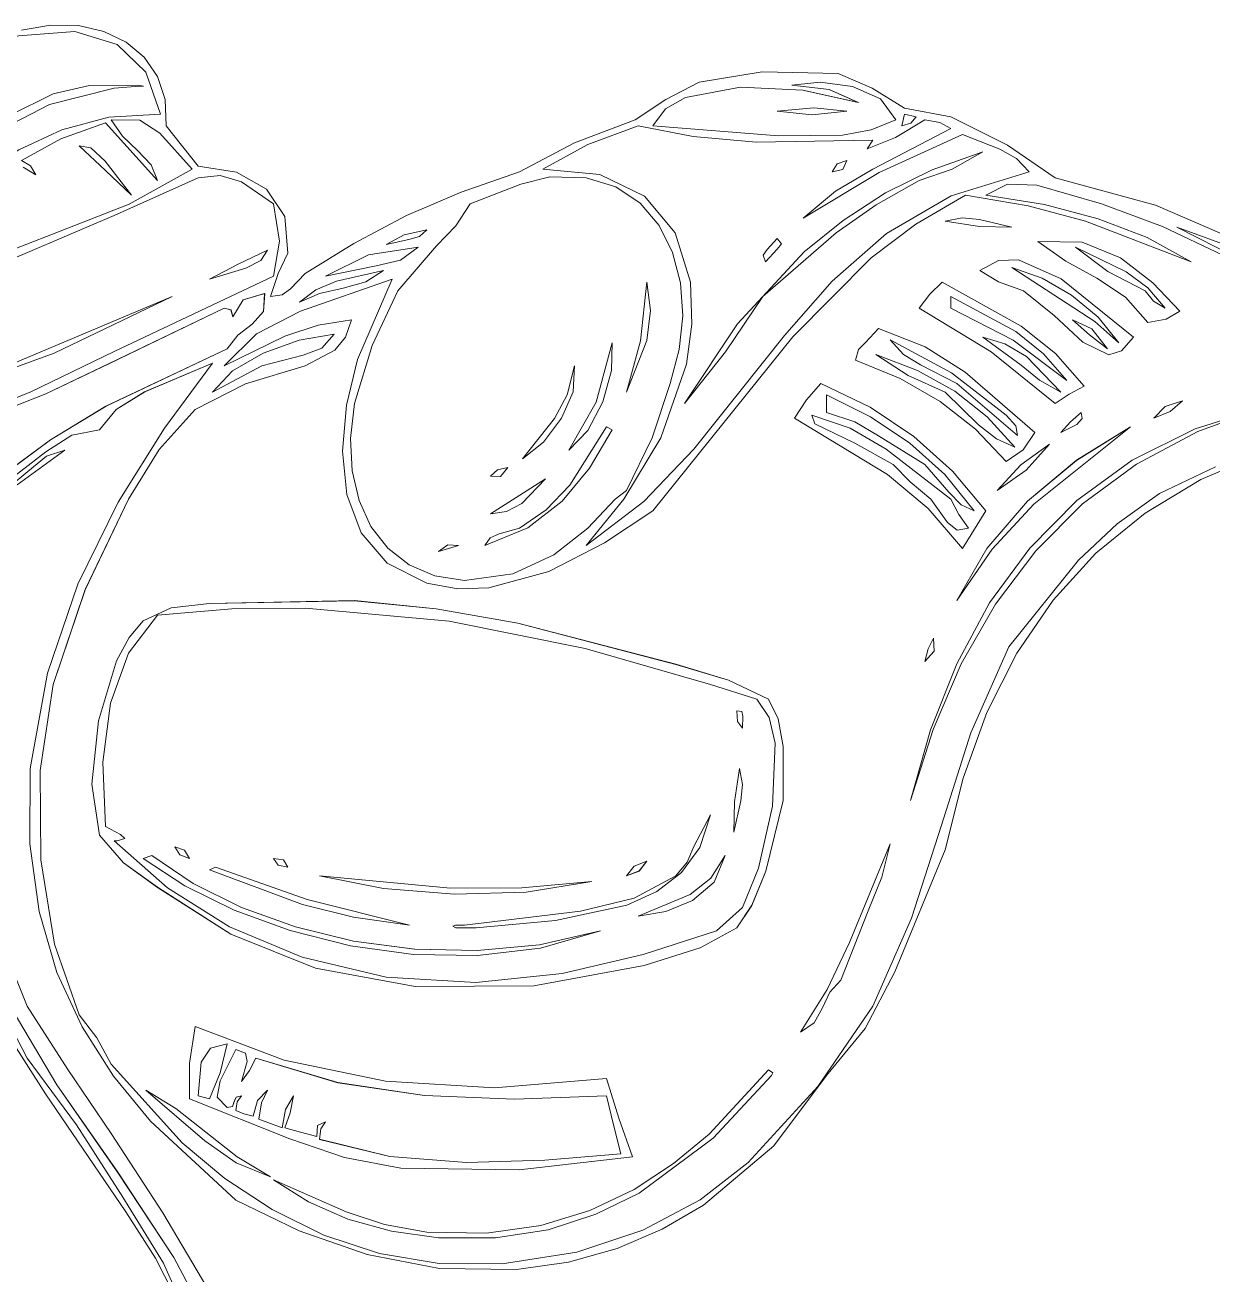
# Model space of a CAD drawing. Header units: inches. Extents: x -1726 to 2926, y -3254 to 1573.
# Drawn here: x -317 to 1218, y -169 to 1446 of the extents above; entities that cross this region are included whole.
import ezdxf

# ---------------------------------------------------------------- set-up
doc = ezdxf.new("R2010")
doc.units = ezdxf.units.IN
doc.header["$MEASUREMENT"] = 0
doc.layers.add('Layer 1', color=7, linetype='Continuous')

msp = doc.modelspace()

# ---------------------------------------------------------------- linework, layer by layer
at = {"layer": 'Layer 1', "color": 7, "lineweight": 9}
for points in [[(-321.6, 1439.4), (-283.8, 1445.9), (-247.9, 1445.2), (-215, 1437.6), (-186.2, 1423.7), (-162.6, 1404.1), (-145.4, 1379.2), (-135.6, 1349.6), (-134.3, 1315.7), (-93.1, 1263.3), (-93.1, 1263.3)], [(-141.8, 1330.7), (-208.7, 1326.8), (-269.3, 1310.4), (-324.8, 1284.3), (-376.5, 1251.1), (-473, 1174.4), (-568.8, 1102.3), (-602.4, 1096.6), (-635.1, 1098.9), (-660.8, 1112.2), (-673.7, 1139.7), (-667.3, 1173.4), (-651.2, 1210.9), (-587.5, 1270.8), (-465.8, 1365.5), (-394.9, 1406.7), (-325.3, 1431.9), (-252.7, 1437.4), (-197.6, 1420.9), (-160.6, 1384.7), (-141.8, 1330.7), (-141.8, 1330.7)], [(-325.3, 1431.9), (-394.9, 1406.7), (-465.8, 1365.5), (-587.5, 1270.8), (-651.2, 1210.9), (-667.3, 1173.4), (-673.7, 1139.7), (-660.8, 1112.1), (-635.1, 1098.8), (-602.4, 1096.6), (-568.8, 1102.2), (-473, 1174.4), (-376.5, 1251.1), (-324.8, 1284.3), (-269.3, 1310.4), (-208.7, 1326.8), (-141.8, 1330.7), (-160.6, 1384.7), (-197.6, 1420.9), (-252.7, 1437.4), (-325.3, 1431.9), (-325.3, 1431.9)], [(-93.1, 1263.3), (-43.4, 1255.6), (-4.4, 1233.4), (19.3, 1198.1), (23, 1150.9), (10.7, 1124.6), (0.6, 1094.8), (15.7, 1096.9), (26.4, 1104.6), (45.5, 1124.7), (108.2, 1163.5), (176.6, 1199.6), (247.2, 1229.8), (322.7, 1255.8), (393.9, 1293.3), (472.5, 1323.2), (511.9, 1349.5), (554.9, 1371.9), (636.5, 1385.2), (734.7, 1383.2), (779, 1364), (820.9, 1338.2), (880.8, 1327), (953.9, 1290.5), (1015.6, 1248.3), (1145.2, 1213.1), (1260.2, 1163.3)], [(-501.4, 1210.9), (-396.6, 1290.3), (-336.3, 1329.5), (-280.4, 1356.9), (-233.4, 1367.8), (-171.7, 1368.2), (-163.7, 1366.9), (-168.4, 1366.6), (-201.7, 1364.4), (-285.2, 1342.9), (-357.3, 1305.9), (-501.4, 1210.9), (-501.4, 1210.9)], [(-201.7, 1364.4), (-168.4, 1366.6), (-163.7, 1366.9), (-171.7, 1368.2), (-233.4, 1367.8), (-280.4, 1356.9), (-336.3, 1329.5), (-396.6, 1290.3), (-501.3, 1210.9), (-357.3, 1305.9), (-285.2, 1342.9), (-201.7, 1364.4), (-201.7, 1364.4)], [(809.6, 1323.2), (777.4, 1310.4), (740.4, 1303.6), (657.5, 1302.6), (495, 1315.7), (511.6, 1337.3), (537.6, 1352.3), (608.6, 1365.7), (689.3, 1361.6), (761, 1345.7), (723.3, 1362.4), (674.8, 1368.2), (711.6, 1371.9), (753.4, 1366.3), (789.7, 1350.4), (809.6, 1323.2), (809.6, 1323.2)], [(674.8, 1368.2), (723.3, 1362.4), (760.9, 1345.7), (689.3, 1361.6), (608.5, 1365.7), (537.5, 1352.3), (511.5, 1337.3), (495, 1315.7), (657.5, 1302.6), (740.4, 1303.6), (777.4, 1310.4), (809.6, 1323.2), (789.7, 1350.4), (753.4, 1366.3), (711.6, 1371.9), (674.8, 1368.2), (674.8, 1368.2)], [(746, 1334.5), (703.6, 1338.7), (656.1, 1334.5), (701.1, 1329.8), (746, 1334.5), (746, 1334.5)], [(656.1, 1334.5), (703.6, 1338.7), (746, 1334.5), (701.1, 1329.8), (656.1, 1334.5), (656.1, 1334.5)], [(820.9, 1330.7), (835.8, 1327), (828.8, 1319.1), (817.1, 1315.7), (820.9, 1330.7), (820.9, 1330.7)], [(817.1, 1315.7), (828.8, 1319.1), (835.9, 1327), (820.9, 1330.7), (817.1, 1315.7), (817.1, 1315.7)], [(-319.2, 1262.1), (-302.9, 1252.1), (-309.9, 1263.7), (-321.6, 1270.8), (-270.6, 1298.5), (-212.9, 1319.5), (-145.5, 1244.6), (-153.8, 1264.9), (-171.3, 1283.4), (-190.9, 1302.1), (-205.5, 1323.2), (-168.5, 1322.9), (-142.7, 1306), (-100.6, 1259.6), (-182.3, 1214.2), (-281.2, 1175.4), (-381.6, 1136.5)], [(-381.5, 1136.5), (-281.2, 1175.4), (-182.3, 1214.2), (-100.6, 1259.6), (-142.7, 1306), (-168.5, 1322.9), (-205.4, 1323.2), (-190.9, 1302.1), (-171.3, 1283.4), (-153.8, 1265), (-145.5, 1244.6), (-212.9, 1319.5), (-270.6, 1298.5), (-321.5, 1270.8), (-309.9, 1263.7), (-302.8, 1252.1), (-319.2, 1262.1)], [(543.7, 1113.5), (545.7, 1059.2), (538.9, 1007.2), (505.7, 912.2), (457.8, 832.6), (408.8, 772.6), (483.7, 829.8), (548.3, 897.3), (665.4, 1044.2), (727.3, 1114.4), (797.5, 1176.1), (880.9, 1224.8), (981.9, 1255.8), (965.7, 1273.3), (943.9, 1285.2), (895.8, 1304.5), (787.8, 1255.2), (689.8, 1195.9), (731.5, 1230.9), (779.9, 1259.3), (880.8, 1312), (866.3, 1319.9), (847.1, 1323.2), (809.2, 1300.3), (772.2, 1285.8), (779.7, 1297), (628.9, 1294.4), (547.4, 1301.7), (476.3, 1315.7), (410.9, 1291.2), (352.7, 1259.6), (426.4, 1252.6), (484.2, 1224.4), (523.9, 1177.2), (543.7, 1113.5), (543.7, 1113.5)], [(352.7, 1259.6), (410.9, 1291.2), (476.3, 1315.7), (547.4, 1301.7), (628.9, 1294.4), (779.7, 1297), (772.2, 1285.8), (809.2, 1300.3), (847.1, 1323.2), (866.3, 1319.9), (880.8, 1312), (779.9, 1259.3), (731.5, 1230.9), (689.8, 1195.9), (787.8, 1255.2), (895.8, 1304.5), (943.9, 1285.2), (965.7, 1273.3), (981.9, 1255.8), (880.9, 1224.8), (797.5, 1176.1), (727.3, 1114.4), (665.4, 1044.2), (548.3, 897.2), (483.7, 829.8), (408.8, 772.6), (457.8, 832.5), (505.7, 912.2), (538.9, 1007.2), (545.7, 1059.2), (543.7, 1113.5), (523.9, 1177.2), (484.2, 1224.4), (426.4, 1252.6), (352.7, 1259.6), (352.7, 1259.6)], [(-179.2, 1225.9), (-213.2, 1269.6), (-232, 1287), (-246.7, 1289.5), (-212.7, 1257.9), (-179.2, 1225.9), (-179.2, 1225.9)], [(-246.7, 1289.5), (-232, 1287), (-213.2, 1269.6), (-179.2, 1225.8), (-212.7, 1257.9), (-246.7, 1289.5), (-246.7, 1289.5)], [(536.2, 956.2), (589, 1023.2), (637.3, 1094.7), (732.3, 1177.1), (783.9, 1213.4), (839.6, 1244.6), (882.2, 1259.5), (922, 1282), (856.5, 1258.7), (796.3, 1228.8), (741.2, 1193.1), (691, 1152.5), (604.8, 1059.5), (536.2, 956.2), (536.2, 956.2)], [(922, 1282), (882.2, 1259.5), (839.6, 1244.6), (783.9, 1213.4), (732.3, 1177.1), (637.3, 1094.8), (589, 1023.2), (536.2, 956.2), (604.8, 1059.5), (691, 1152.5), (741.2, 1193.1), (796.3, 1228.8), (856.5, 1258.7), (922, 1282), (922, 1282)], [(746, 1270.8), (740.9, 1259), (727.2, 1255.8), (733.8, 1266.2), (746, 1270.8), (746, 1270.8)], [(727.2, 1255.8), (740.9, 1259), (746, 1270.8), (733.8, 1266.2), (727.2, 1255.8), (727.2, 1255.8)], [(4.3, 1121), (-201.7, 1023.6), (-309.5, 971.4), (-363, 950.1), (-415.2, 937.4), (-468.7, 940.1), (-509.9, 960.4), (-522.6, 975.9), (-528.1, 994.5), (-525.3, 1015.5), (-512.6, 1038.6), (-457.8, 1083.7), (-375.8, 1125.6), (-201.7, 1199.6), (-93.1, 1248.3), (-64.3, 1251.1), (-37.1, 1243.1), (4.3, 1214.6), (12.1, 1166.4), (4.3, 1121), (4.3, 1121)], [(4.3, 1214.6), (-37.1, 1243.1), (-64.3, 1251.1), (-93.1, 1248.3), (-201.7, 1199.6), (-375.8, 1125.6), (-457.8, 1083.7), (-512.6, 1038.6), (-525.3, 1015.5), (-528.1, 994.5), (-522.6, 975.9), (-509.9, 960.4), (-468.7, 940.1), (-415.2, 937.4), (-363, 950), (-309.5, 971.4), (-201.7, 1023.6), (4.3, 1121), (12.1, 1166.4), (4.3, 1214.6), (4.3, 1214.6)], [(165.4, 1102.2), (132.2, 1031.3), (109.2, 956.2), (104.2, 911.3), (106.3, 869.3), (115.2, 830.9), (130.6, 797.3), (152.3, 769.2), (179.8, 747.6), (213, 733.5), (251.5, 727.7), (314.2, 736), (367.3, 760.7), (411.1, 795.1), (446.3, 832.5), (461.3, 843.8), (494.1, 912.1), (517.5, 982.4), (529.4, 1026.1), (533.9, 1069.9), (531, 1112.4), (520.8, 1151.8), (503.4, 1186.7), (478.8, 1215.4), (447.3, 1236.5), (408.9, 1248.3), (362, 1249.4), (324.4, 1239.9), (259, 1214.6), (240.2, 1186.1), (215.4, 1160.2), (165.4, 1102.2), (165.4, 1102.2)], [(259, 1214.6), (324.4, 1239.9), (362, 1249.4), (408.8, 1248.3), (447.3, 1236.5), (478.8, 1215.4), (503.4, 1186.7), (520.8, 1151.8), (531, 1112.4), (533.9, 1069.9), (529.4, 1026.1), (517.5, 982.4), (494.1, 912.1), (461.3, 843.8), (446.3, 832.5), (411.1, 795.1), (367.3, 760.7), (314.2, 736), (251.5, 727.7), (213, 733.5), (179.8, 747.6), (152.3, 769.2), (130.6, 797.3), (115.2, 830.9), (106.3, 869.3), (104.2, 911.3), (109.2, 956.2), (132.1, 1031.3), (165.4, 1102.2), (215.4, 1160.2), (240.2, 1186.1), (259, 1214.6), (259, 1214.6)], [(1075.6, 1214.6), (991.9, 1238.6), (954.1, 1239.9), (925.8, 1225.9), (1001.6, 1213.7), (1071.4, 1195.4), (1134.8, 1170.9), (1191.7, 1139.7), (1054.9, 1192.1), (980.5, 1212.2), (899.5, 1225.9), (835.3, 1188.5), (777.5, 1144.7), (676.2, 1042.8), (495, 817.6), (432.7, 776.1), (360.7, 739.1), (282.9, 717.9), (242.9, 716.8), (202.8, 723.9), (151.5, 749.7), (117.7, 789), (99.2, 838.6), (93.7, 894.8), (99.1, 954.2), (113, 1013.4), (157.9, 1117.2), (39.4, 1075.6), (-17.6, 1046.6), (-59.4, 1004.9), (19.3, 1043.3), (62.2, 1057.8), (105.4, 1064.8), (97.5, 1042.4), (84, 1025.3), (45.5, 1004.9), (-31.8, 981.7), (-96.8, 948.7), (-143.3, 897), (-183, 832.5), (-239.1, 715.7), (-280.4, 592.8), (-297.4, 481.9), (-296.4, 366.2), (-279, 257), (-246.7, 165.8), (-224, 136.1), (-205.5, 102.1), (-113.7, 0.2), (-58.4, -45.8), (2.8, -86.1), (69.6, -119), (141.6, -142.8), (218.6, -155.9), (300.2, -156.3), (396.8, -141.2), (482.3, -112.8), (556.4, -73.4), (618.6, -25.2), (708.6, 73), (779.6, 177), (829.9, 290.7), (868.4, 411), (906.5, 530.5), (955.7, 641.5), (1045.6, 753.9), (1095.9, 800.9), (1150.5, 840), (1223.1, 874.3)], [(1223.1, 874.3), (1150.5, 840), (1095.9, 800.9), (1045.6, 753.9), (955.7, 641.5), (906.5, 530.5), (868.4, 411), (829.9, 290.7), (779.7, 177), (708.6, 73), (618.6, -25.2), (556.4, -73.4), (482.4, -112.8), (396.8, -141.2), (300.2, -156.3), (218.6, -155.9), (141.6, -142.8), (69.6, -119), (2.8, -86.1), (-58.4, -45.8), (-113.7, 0.2), (-205.4, 102.1), (-224, 136.1), (-246.7, 165.8), (-278.9, 257), (-296.4, 366.2), (-297.4, 481.9), (-280.4, 592.8), (-239.1, 715.6), (-183, 832.5), (-143.3, 897), (-96.8, 948.7), (-31.7, 981.7), (45.5, 1004.9), (84, 1025.3), (97.5, 1042.4), (105.4, 1064.8), (62.2, 1057.8), (19.3, 1043.3), (-59.4, 1004.9), (-17.6, 1046.6), (39.4, 1075.6), (157.9, 1117.2), (113, 1013.4), (99.1, 954.2), (93.7, 894.8), (99.2, 838.6), (117.7, 789), (151.5, 749.7), (202.8, 723.9), (242.9, 716.8), (282.9, 717.9), (360.8, 739.1), (432.7, 776.1), (495, 817.6), (676.2, 1042.8), (777.5, 1144.7), (835.3, 1188.5), (899.5, 1225.9), (980.5, 1212.2), (1054.9, 1192.1), (1191.7, 1139.7), (1134.8, 1170.9), (1071.4, 1195.4), (1001.6, 1213.7), (925.8, 1225.9), (954.1, 1239.9), (991.9, 1238.6), (1075.6, 1214.6), (1154.5, 1185.1), (1232.4, 1148.1)], [(1232.4, 1148.1), (1154.5, 1185.1), (1075.6, 1214.6), (1075.6, 1214.6)], [(873.3, 1192.1), (895.2, 1196.5), (917.6, 1194.3), (959.5, 1184.6), (917.9, 1185.3), (873.3, 1192.1), (873.3, 1192.1)], [(959.5, 1184.6), (917.6, 1194.3), (895.2, 1196.5), (873.3, 1192.1), (917.9, 1185.3), (959.5, 1184.6), (959.5, 1184.6)], [(202.8, 1180.9), (193.5, 1172.5), (179.6, 1168.5), (150.4, 1162.2), (173.7, 1174.5), (202.8, 1180.9), (202.8, 1180.9)], [(150.4, 1162.2), (179.6, 1168.5), (193.5, 1172.5), (202.8, 1180.9), (173.7, 1174.5), (150.4, 1162.2), (150.4, 1162.2)], [(1250.8, 1156.1), (1173, 1184.6), (1279.2, 1130.7)], [(1279.2, 1130.7), (1173, 1184.6), (1250.8, 1156.1)], [(656.1, 1169.7), (661.6, 1163.1), (656.1, 1155.9), (641.1, 1139.7), (637.9, 1148.2), (643.2, 1155.4), (656.1, 1169.7), (656.1, 1169.7)], [(641.1, 1139.7), (656.1, 1155.9), (661.6, 1163.1), (656.1, 1169.7), (643.2, 1155.4), (637.9, 1148.2), (641.1, 1139.7), (641.1, 1139.7)], [(1176.7, 1076), (1159.3, 1065.3), (1135.5, 1061), (1106.5, 1093.9), (1069.3, 1118.4), (1029.5, 1140.5), (993.2, 1165.9), (1050.5, 1165), (1099.9, 1144.6), (1141.8, 1112.4), (1176.7, 1076), (1176.7, 1076)], [(993.2, 1165.9), (1029.5, 1140.5), (1069.3, 1118.4), (1106.5, 1093.9), (1135.5, 1061), (1159.3, 1065.3), (1176.7, 1076), (1141.8, 1112.4), (1099.9, 1144.6), (1050.5, 1165), (993.2, 1165.9), (993.2, 1165.9)], [(-78.1, 1117.2), (-31.3, 1131.3), (-12, 1141.4), (-3.2, 1154.7), (-41.2, 1136.5), (-78.1, 1117.2), (-78.1, 1117.2)], [(-3.2, 1154.7), (-12, 1141.4), (-31.3, 1131.3), (-78.1, 1117.2), (-41.2, 1136.5), (-3.2, 1154.7), (-3.2, 1154.7)], [(191.6, 1158.4), (168.9, 1141.8), (137.1, 1134.3), (71.7, 1121), (127.5, 1148.5), (191.6, 1158.4), (191.6, 1158.4)], [(71.7, 1121), (137.1, 1134.3), (168.9, 1141.8), (191.6, 1158.4), (127.5, 1148.5), (71.7, 1121), (71.7, 1121)], [(1131.8, 1102.2), (1142.7, 1088.8), (1158, 1079.8), (1135.4, 1105.9), (1107.5, 1126.7), (1041.9, 1158.4), (1083.5, 1127), (1131.8, 1102.2), (1131.8, 1102.2)], [(1041.9, 1158.4), (1107.5, 1126.7), (1135.5, 1105.9), (1158, 1079.8), (1142.7, 1088.8), (1131.8, 1102.2), (1083.5, 1127), (1041.9, 1158.4), (1041.9, 1158.4)], [(1116.8, 1042.3), (1101.2, 1024.7), (1085.1, 1019.5), (1051.2, 1035.7), (1014.5, 1070.3), (974.5, 1102.2), (942.3, 1113.6), (918.3, 1128.5), (942.2, 1141.4), (968.3, 1142.1), (1023.4, 1117.7), (1116.8, 1042.3), (1116.8, 1042.3)], [(918.3, 1128.5), (942.3, 1113.6), (974.5, 1102.2), (1014.5, 1070.3), (1051.2, 1035.7), (1085.1, 1019.5), (1101.2, 1024.7), (1116.8, 1042.3), (1023.4, 1117.7), (968.3, 1142.1), (942.2, 1141.4), (918.3, 1128.5), (918.3, 1128.5)], [(959.5, 1132.2), (998.6, 1118.3), (1036.9, 1096.3), (1071, 1067.9), (1098.1, 1034.8), (1066.9, 1062.6), (1031.1, 1085.9), (959.5, 1132.2), (959.5, 1132.2)], [(1098.1, 1034.8), (1071, 1067.9), (1036.9, 1096.3), (998.6, 1118.3), (959.5, 1132.2), (1031.1, 1085.9), (1066.9, 1062.6), (1098.1, 1034.8), (1098.1, 1034.8)], [(146.7, 1128.5), (124, 1113.7), (94.6, 1105.6), (64.1, 1098.6), (38, 1087.3), (59.1, 1103.6), (85.8, 1114.4), (146.7, 1128.5), (146.7, 1128.5)], [(38, 1087.3), (64.1, 1098.6), (94.6, 1105.6), (124, 1113.7), (146.6, 1128.5), (85.8, 1114.4), (59.1, 1103.6), (38, 1087.3), (38, 1087.3)], [(-370.3, 937.4), (-290.2, 969.1), (-207.9, 1008.3), (-59.4, 1079.8), (-50.5, 1077.5), (-48.2, 1068.5), (-34.6, 1090.6), (-7, 1098.5), (-8.3, 1075.4), (-22.9, 1059.1), (-41.7, 1044.6), (-55.6, 1027.3), (-212.2, 953), (-283.9, 909.5), (-350.2, 860.8)], [(-350.1, 860.8), (-283.8, 909.5), (-212.1, 953), (-55.6, 1027.3), (-41.7, 1044.6), (-22.9, 1059.1), (-8.3, 1075.4), (-6.9, 1098.5), (-34.6, 1090.6), (-48.1, 1068.5), (-50.4, 1077.5), (-59.4, 1079.8), (-207.8, 1008.3), (-290.2, 969.1), (-370.3, 937.4)], [(487.5, 1113.5), (492.2, 1076.6), (487.5, 1037.8), (461.3, 971.1), (479.2, 1037.5), (487.5, 1113.5), (487.5, 1113.5)], [(461.3, 971.1), (487.5, 1037.8), (492.2, 1076.5), (487.5, 1113.5), (479.2, 1037.5), (461.3, 971.1), (461.3, 971.1)], [(1053.1, 978.6), (1033.5, 968.3), (1015.7, 956.2), (932.9, 1023.2), (839.6, 1079.8), (853.3, 1097.9), (869.6, 1113.5), (971.7, 1056.4), (1016, 1021.1), (1053.1, 978.6), (1053.1, 978.6)], [(869.6, 1113.5), (853.3, 1097.9), (839.6, 1079.8), (932.9, 1023.3), (1015.7, 956.2), (1033.5, 968.3), (1053.1, 978.6), (1016, 1021.1), (971.7, 1056.4), (869.6, 1113.5), (869.6, 1113.5)], [(-126.8, 1094.8), (-279.2, 1021.5), (-437.7, 963.7), (-126.8, 1094.8), (-126.8, 1094.8)], [(-437.7, 963.6), (-279.2, 1021.5), (-126.8, 1094.7), (-437.7, 963.6), (-437.7, 963.6)], [(880.8, 1094.8), (964.6, 1049.3), (1000.5, 1020.6), (1030.6, 986.1), (961.3, 1038.5), (880.8, 1079.8), (880.8, 1094.8), (880.8, 1094.8)], [(880.8, 1079.8), (961.3, 1038.5), (1030.6, 986.1), (1000.5, 1020.6), (964.6, 1049.3), (880.8, 1094.7), (880.8, 1079.8), (880.8, 1079.8)], [(989.4, 918.7), (974.2, 896.5), (952, 881.2), (912.5, 923.2), (866.7, 958.9), (814.9, 988.6), (757.2, 1012.3), (761.1, 1026.2), (770.1, 1035.1), (787.2, 1053.5), (847.5, 1029.6), (899, 996.8), (989.4, 918.7), (989.4, 918.7)], [(787.2, 1053.5), (770.1, 1035.1), (761.1, 1026.2), (757.2, 1012.3), (814.9, 988.6), (866.7, 958.9), (912.5, 923.2), (952, 881.2), (974.2, 896.5), (989.4, 918.7), (899, 996.8), (847.5, 1029.6), (787.2, 1053.5), (787.2, 1053.5)], [(1038.1, 1064.8), (1063, 1053.1), (1083.1, 1027.3), (1059.8, 1045.2), (1038.1, 1064.8), (1038.1, 1064.8)], [(1083.1, 1027.3), (1063, 1053.1), (1038.1, 1064.8), (1059.8, 1045.2), (1083.1, 1027.3), (1083.1, 1027.3)], [(83, 1046.1), (67.2, 1028.1), (42.8, 1018.8), (-10.7, 1004.9), (-74.4, 971.1), (-48.6, 998.5), (-8.8, 1021.7), (37.5, 1038.3), (83, 1046.1), (83, 1046.1)], [(-74.3, 971.1), (-10.7, 1004.9), (42.9, 1018.8), (67.2, 1028.1), (83, 1046.1), (37.5, 1038.3), (-8.8, 1021.7), (-48.6, 998.5), (-74.3, 971.1), (-74.3, 971.1)], [(442.6, 1034.8), (441.9, 999.2), (430.4, 958.7), (410.9, 921.5), (386.4, 896.2), (422, 958), (442.6, 1034.8), (442.6, 1034.8)], [(386.4, 896.2), (410.9, 921.5), (430.4, 958.7), (441.9, 999.2), (442.6, 1034.8), (422, 958), (386.4, 896.2), (386.4, 896.2)], [(888.3, 982.4), (967, 915), (964.5, 927.7), (952, 941.2), (881.6, 996.2), (802.2, 1038.6), (819.5, 1019.8), (841.6, 1006.3), (888.3, 982.4), (888.3, 982.4)], [(802.2, 1038.6), (881.6, 996.2), (952, 941.2), (964.5, 927.7), (967, 915), (888.3, 982.4), (841.6, 1006.3), (819.5, 1019.8), (802.2, 1038.6), (802.2, 1038.6)], [(922, 1042.3), (950.4, 1033.5), (978.4, 1017.2), (1023.1, 971.1), (995.4, 986.5), (971.7, 1005.8), (922, 1042.3), (922, 1042.3)], [(1023.1, 971.1), (978.3, 1017.2), (950.4, 1033.5), (922, 1042.3), (971.7, 1005.8), (995.4, 986.5), (1023.1, 971.1), (1023.1, 971.1)], [(873.3, 971.1), (916.4, 929), (939.7, 910.8), (963.2, 900), (927.6, 939.2), (885.7, 972.3), (837.7, 999.2), (783.4, 1019.8), (825.6, 992.7), (873.3, 971.1), (873.3, 971.1)], [(783.4, 1019.8), (837.7, 999.2), (885.7, 972.3), (927.6, 939.2), (963.2, 900), (939.7, 910.8), (916.4, 929), (873.3, 971.1), (825.6, 992.7), (783.4, 1019.8), (783.4, 1019.8)], [(1285.3, 892.5), (1204.2, 858), (1131.8, 814.7), (1068.2, 762.7), (1013, 702.2), (966.1, 633.4), (927.4, 556.6), (896.5, 471.8), (873.3, 379.3), (808.3, 221.5), (770, 148.3), (719.7, 87.2), (651.7, -3.8), (560.7, -80.6), (507.4, -111.6), (449.1, -136.3), (386.2, -154), (318.9, -163.8), (219.4, -162.3), (125.5, -144.2), (37.6, -113.4), (-44.4, -73.9), (-154.7, 28.4), (-202.3, 86.3), (-243.1, 150.1), (-275.7, 220.7), (-298.7, 299.3), (-310.7, 386.8), (-310.3, 484.2), (-287.9, 607.8), (-248.8, 722.6), (-196.5, 828.6), (-136.4, 924.3), (-74.4, 1008.6), (-162.2, 971.3), (-199.2, 948.5), (-220.4, 922.4), (-256.3, 915.3), (-290, 894.1), (-355.3, 843.8)], [(-355.3, 843.8), (-290, 894.1), (-256.2, 915.3), (-220.4, 922.5), (-199.2, 948.5), (-162.1, 971.3), (-74.3, 1008.6), (-136.4, 924.4), (-196.4, 828.6), (-248.8, 722.6), (-287.8, 607.8), (-310.3, 484.2), (-310.7, 386.8), (-298.7, 299.3), (-275.7, 220.7), (-243.1, 150.1), (-202.3, 86.3), (-154.7, 28.4), (-44.4, -73.9), (37.6, -113.4), (125.5, -144.2), (219.4, -162.3), (319, -163.8), (386.2, -154), (449.1, -136.3), (507.4, -111.5), (560.8, -80.6), (651.7, -3.8), (719.7, 87.2), (770, 148.3), (808.3, 221.5), (873.3, 379.3), (896.5, 471.8), (927.4, 556.6), (966.1, 633.5), (1013, 702.2), (1068.2, 762.7), (1131.8, 814.7), (1204.2, 858), (1285.4, 892.5)], [(393.9, 1004.9), (392, 971.7), (377.1, 937.3), (353.8, 906.6), (326.4, 885), (368, 937.1), (384.4, 967.5), (393.9, 1004.9), (393.9, 1004.9)], [(326.4, 885), (353.8, 906.6), (377.2, 937.3), (392, 971.7), (393.9, 1004.9), (384.4, 967.5), (368, 937.1), (326.4, 885), (326.4, 885)], [(925.8, 817.6), (895.8, 768.9), (851.1, 820.7), (798.7, 864.7), (678.5, 937.4), (694, 961.3), (712.3, 982.4), (776.1, 951.6), (832.8, 913.8), (882.6, 869), (925.8, 817.6), (925.8, 817.6)], [(712.3, 982.4), (694, 961.3), (678.5, 937.4), (798.7, 864.7), (851.1, 820.7), (895.8, 768.9), (925.8, 817.6), (882.6, 869), (832.8, 913.8), (776.1, 951.6), (712.3, 982.4), (712.3, 982.4)], [(719.7, 944.9), (756.3, 932.8), (786.9, 914.7), (847.1, 877.5), (877.9, 841.8), (893.8, 825.5), (910.8, 817.6), (872.7, 864.7), (827.8, 905), (776.6, 939), (719.7, 967.4), (719.7, 944.9), (719.7, 944.9)], [(719.7, 967.4), (776.6, 939), (827.8, 905), (872.7, 864.7), (910.8, 817.6), (893.8, 825.5), (877.9, 841.8), (847.1, 877.5), (786.9, 914.7), (756.3, 932.8), (719.7, 944.9), (719.7, 967.4), (719.7, 967.4)], [(1180.5, 959.9), (1164.5, 945.9), (1143, 937.4), (1157.9, 952.5), (1180.5, 959.9), (1180.5, 959.9)], [(1143, 937.4), (1164.5, 945.9), (1180.5, 959.9), (1157.9, 952.5), (1143, 937.4), (1143, 937.4)], [(880.8, 832.5), (796.8, 897.4), (750.6, 924.6), (701, 941.2), (704.8, 929.9), (756.6, 904.9), (805.9, 877.5), (827.9, 855.1), (854.6, 832.5), (876.5, 802.7), (888.8, 792.6), (903.3, 795.1), (891, 812.8), (880.8, 832.5), (880.8, 832.5)], [(903.3, 795.1), (888.8, 792.6), (876.5, 802.7), (854.6, 832.5), (827.9, 855.1), (805.9, 877.5), (756.6, 904.9), (704.8, 929.9), (701, 941.2), (750.6, 924.6), (796.8, 897.4), (880.8, 832.5), (891, 812.8), (903.3, 795.1), (903.3, 795.1)], [(1289.1, 952.4), (1200, 920.2), (1120.9, 878.1), (1051.1, 826.6), (990.4, 766), (938.3, 696.9), (894.1, 619.8), (857.7, 535), (828.3, 443), (854.2, 534.3), (888.2, 619.8), (930.8, 698.4), (982.6, 769.2), (1043.8, 831), (1115, 882.9), (1196.7, 923.7), (1289.1, 952.4), (1289.1, 952.4)], [(828.3, 443), (857.7, 535), (894.1, 619.7), (938.2, 696.9), (990.4, 766), (1051.1, 826.5), (1120.9, 878.1), (1200, 920.2), (1289.1, 952.4), (1196.7, 923.7), (1115, 882.9), (1043.8, 831), (982.6, 769.2), (930.8, 698.4), (888.2, 619.7), (854.2, 534.3), (828.3, 443), (828.3, 443)], [(1049.4, 944.9), (1050.3, 936.8), (1043.6, 929.2), (1023.1, 918.7), (1035.3, 932.8), (1049.4, 944.9), (1049.4, 944.9)], [(1023.1, 918.7), (1043.6, 929.1), (1050.3, 936.8), (1049.4, 944.9), (1035.3, 932.8), (1023.1, 918.7), (1023.1, 918.7)], [(435.1, 926.2), (442.6, 922.4), (413.4, 872.9), (377.8, 829.9), (333.3, 795.7), (277.8, 772.6), (284.8, 782.6), (296.4, 787.7), (322.7, 795.1), (357.2, 818.8), (387.9, 850.6), (435.1, 926.2), (435.1, 926.2)], [(322.7, 795.1), (296.4, 787.7), (284.8, 782.6), (277.8, 772.6), (333.3, 795.7), (377.8, 829.9), (413.4, 872.9), (442.6, 922.4), (435.1, 926.2), (387.9, 850.6), (357.2, 818.8), (322.7, 795.1), (322.7, 795.1)], [(1113, 926.2), (988.2, 826.3), (934, 768.2), (888.3, 701.5), (927.2, 768.9), (979.9, 829.9), (1043, 882.9), (1113, 926.2), (1113, 926.2)], [(888.3, 701.5), (934, 768.2), (988.2, 826.3), (1113, 926.2), (1043, 882.8), (979.9, 829.9), (927.2, 768.9), (888.3, 701.5), (888.3, 701.5)], [(-336.3, 849.6), (-313.5, 868.5), (-289.1, 888.2), (-265.4, 896.2), (-326.9, 851.4)], [(-326.9, 851.4), (-265.4, 896.2), (-289.1, 888.2), (-313.5, 868.6), (-336.3, 849.7)], [(1008.2, 903.7), (978.2, 870), (940.7, 843.8), (971.3, 876.9), (1008.2, 903.7), (1008.2, 903.7)], [(940.7, 843.8), (978.2, 870), (1008.2, 903.7), (971.3, 876.9), (940.7, 843.8), (940.7, 843.8)], [(307.7, 873.7), (298.2, 862.2), (285.2, 862.5), (294.2, 870.4), (307.7, 873.7), (307.7, 873.7)], [(285.2, 862.5), (298.2, 862.2), (307.7, 873.7), (294.2, 870.4), (285.2, 862.5), (285.2, 862.5)], [(356.4, 858.8), (325.5, 827), (305.7, 816.6), (285.2, 813.8), (356.4, 858.8), (356.4, 858.8)], [(285.2, 813.8), (305.7, 816.6), (325.5, 827), (356.4, 858.8), (285.2, 813.8), (285.2, 813.8)], [(244, 772.6), (217.8, 765.1), (230.2, 773.8), (244, 772.6), (244, 772.6)], [(217.8, 765.1), (244, 772.6), (230.2, 773.8), (217.8, 765.1), (217.8, 765.1)], [(-78.1, 697.7), (109.2, 701.5), (215, 691), (320.5, 672.4), (525, 619.1), (593, 598.7), (644.8, 574.1), (657.2, 548.5), (663.6, 513), (663.6, 443), (641.2, 351.5), (623.1, 307.4), (603.6, 278.2), (556.4, 252.5), (483.9, 229.7), (341.4, 203.3), (187.6, 202.6), (58.6, 226.2), (-50.8, 270.2), (-145.5, 330.7), (-189.6, 362.5), (-220.4, 398.1), (-230.4, 464.1), (-221.8, 546.2), (-198.4, 623.5), (-182.4, 653.9), (-164.2, 675.3), (-127.9, 692.3), (-78.1, 697.7), (-78.1, 697.7)], [(-164.2, 675.2), (-182.4, 653.9), (-198.4, 623.5), (-221.8, 546.2), (-230.4, 464.1), (-220.4, 398.1), (-189.6, 362.5), (-145.5, 330.6), (-50.8, 270.2), (58.6, 226.2), (187.6, 202.6), (341.4, 203.3), (483.9, 229.7), (556.4, 252.5), (603.6, 278.2), (623.1, 307.3), (641.2, 351.5), (663.6, 443), (663.6, 513), (657.2, 548.5), (644.8, 574.1), (593, 598.6), (525, 619), (320.5, 672.4), (215, 690.9), (109.2, 701.4), (-78.1, 697.7), (-127.9, 692.3), (-164.2, 675.2), (-164.2, 675.2)], [(150.4, 214.5), (266, 207.4), (377.8, 219.4), (482.6, 243.9), (577.4, 274.4), (611.1, 304.4), (632, 355.6), (650.1, 435.6), (653.4, 517.3), (645.7, 550.5), (629.8, 574.1), (569.9, 592.8), (407.8, 639.6), (231.6, 675.1), (45.8, 691.9), (-49.5, 691), (-145.5, 682.7), (-182.9, 633.5), (-206.3, 568.7), (-216.2, 492.5), (-212.9, 409.3), (-193.5, 398.8), (-187.9, 393.9), (-197.9, 390.6), (-201.7, 390.6), (-132.8, 330.2), (-52.3, 279.6), (41.5, 240.5), (150.4, 214.5), (150.4, 214.5)], [(-201.7, 390.6), (-197.9, 390.6), (-187.9, 393.9), (-193.5, 398.8), (-212.9, 409.3), (-216.2, 492.5), (-206.3, 568.7), (-182.9, 633.5), (-145.5, 682.7), (-49.5, 691), (45.8, 691.9), (231.6, 675.1), (407.8, 639.6), (569.9, 592.8), (629.8, 574.1), (645.7, 550.5), (653.4, 517.3), (650.1, 435.6), (632, 355.6), (611.1, 304.4), (577.4, 274.4), (482.6, 243.9), (377.8, 219.4), (266, 207.4), (150.4, 214.5), (41.5, 240.5), (-52.3, 279.6), (-132.8, 330.2), (-201.7, 390.6), (-201.7, 390.6)], [(858.3, 652.8), (859, 636.1), (847.1, 622.8), (851.2, 639.3), (858.3, 652.8), (858.3, 652.8)], [(847.1, 622.8), (859, 636.1), (858.3, 652.8), (851.2, 639.3), (847.1, 622.8), (847.1, 622.8)], [(603.6, 559.1), (610.2, 558.2), (611.6, 552.1), (611.1, 536.6), (604.6, 545.1), (603.6, 559.1), (603.6, 559.1)], [(611.1, 536.6), (611.6, 552.1), (610.2, 558.2), (603.6, 559.1), (604.6, 545.1), (611.1, 536.6), (611.1, 536.6)], [(607.4, 484.2), (611.2, 463.8), (608.8, 442.5), (599.9, 401.8), (600.9, 441.1), (607.4, 484.2), (607.4, 484.2)], [(599.9, 401.8), (608.8, 442.5), (611.2, 463.8), (607.4, 484.2), (600.9, 441.1), (599.9, 401.8), (599.9, 401.8)], [(525, 345.6), (470.8, 316.8), (401.7, 299.9), (251.5, 281.9), (239.7, 281.7), (236.4, 280.3), (240.3, 278.2), (266.5, 278.2), (369.4, 287.6), (461.6, 307.8), (500.3, 325.3), (532.1, 349.7), (555.8, 382.2), (569.9, 424.3), (548.1, 383.5), (539.5, 363.4), (525, 345.6), (525, 345.6)], [(569.9, 424.3), (555.8, 382.2), (532.1, 349.7), (500.3, 325.4), (461.6, 307.8), (369.4, 287.6), (266.5, 278.2), (240.3, 278.2), (236.4, 280.3), (239.7, 281.7), (251.5, 281.9), (401.7, 299.9), (470.8, 316.8), (525, 345.6), (539.5, 363.4), (548.1, 383.5), (569.9, 424.3), (569.9, 424.3)], [(-164.2, 368.1), (-153, 371.8), (-99.5, 335.6), (-36.9, 304.5), (32.9, 279.5), (108.1, 261.2), (187.1, 250.7), (267.8, 248.9), (348.6, 256.5), (427.6, 274.4), (349.7, 252.1), (268.3, 242.4), (185.7, 243.9), (104.2, 255.2), (26.1, 274.7), (-46.2, 301), (-110.4, 332.6), (-164.2, 368.1), (-164.2, 368.1)], [(427.6, 274.4), (348.6, 256.5), (267.8, 248.9), (187, 250.7), (108.1, 261.2), (32.9, 279.5), (-37, 304.5), (-99.5, 335.6), (-153, 371.8), (-164.2, 368.1), (-110.4, 332.6), (-46.2, 301), (26.1, 274.7), (104.2, 255.2), (185.7, 243.9), (268.3, 242.4), (349.7, 252.1), (427.6, 274.4), (427.6, 274.4)], [(-123, 383.1), (-110.6, 378.7), (-104.3, 368.1), (-116.8, 372.5), (-123, 383.1), (-123, 383.1)], [(-104.3, 368.1), (-110.6, 378.7), (-123, 383.1), (-116.8, 372.5), (-104.3, 368.1), (-104.3, 368.1)], [(476.3, 293.2), (511.9, 299.4), (546.6, 313.7), (574.3, 337.4), (588.6, 371.8), (570.1, 342.7), (543.4, 321.6), (476.3, 293.2), (476.3, 293.2)], [(588.6, 371.8), (574.3, 337.4), (546.6, 313.7), (511.9, 299.4), (476.3, 293.2), (543.4, 321.6), (570.1, 342.7), (588.6, 371.8), (588.6, 371.8)], [(802.2, 386.8), (791.4, 343.6), (773.7, 300.1), (738.5, 210.8), (724.1, 195.2), (714.6, 174.7), (703.9, 155.4), (686, 143.3), (720.6, 198.7), (749.7, 259.5), (802.2, 386.8), (802.2, 386.8)], [(686, 143.3), (703.9, 155.4), (714.6, 174.7), (724.1, 195.2), (738.5, 210.8), (773.7, 300.1), (791.4, 343.6), (802.1, 386.8), (749.7, 259.5), (720.6, 198.7), (686, 143.3), (686, 143.3)], [(-78.1, 353.1), (-70.6, 356.9), (47.9, 314.9), (180.4, 281.9), (108, 292), (42.1, 308.4), (-78.1, 353.1), (-78.1, 353.1)], [(180.4, 281.9), (47.9, 314.9), (-70.6, 356.8), (-78.1, 353.1), (42.1, 308.4), (108, 292), (180.4, 281.9), (180.4, 281.9)], [(4.3, 368.1), (17.5, 366.3), (23, 356.8), (10.7, 359.5), (4.3, 368.1), (4.3, 368.1)], [(23, 356.9), (17.5, 366.3), (4.3, 368.1), (10.7, 359.5), (23, 356.9), (23, 356.9)], [(487.5, 364.3), (477.6, 351.8), (461.3, 345.6), (471.2, 358.1), (487.5, 364.3), (487.5, 364.3)], [(461.3, 345.6), (477.6, 351.7), (487.5, 364.3), (471.2, 358.1), (461.3, 345.6), (461.3, 345.6)], [(-113.5, -216.7), (-148.3, -149.1), (-186.7, -88.9), (-290.5, 63.7), (-337.3, 137.3), (-374, 207), (-396.8, 261.5), (-423, 309.5), (-440.4, 328), (-462.2, 341), (-489.6, 347.3), (-523.8, 345.6), (-556.6, 324.3), (-584.6, 294.2), (-625, 222), (-651.2, 147.1), (-658.5, 78), (-655.6, 8.8), (-644.3, -59.3), (-626.3, -125.1), (-577.6, -244.6)], [(-577.6, -244.6), (-626.3, -125.1), (-644.3, -59.3), (-655.6, 8.8), (-658.5, 78), (-651.2, 147.1), (-625, 222), (-584.6, 294.2), (-556.6, 324.3), (-523.8, 345.6), (-489.6, 347.3), (-462.2, 341), (-440.4, 328), (-423, 309.5), (-396.8, 261.5), (-374, 207), (-337.3, 137.3), (-290.5, 63.7), (-186.7, -88.9), (-148.3, -149.1), (-113.5, -216.7)], [(64.2, 345.6), (233.5, 329.6), (325.9, 329.8), (416.3, 338.1), (331.1, 324.5), (238.4, 321.7), (146.6, 329), (64.2, 345.6), (64.2, 345.6)], [(416.3, 338.1), (325.9, 329.8), (233.5, 329.7), (64.2, 345.6), (146.6, 329), (238.4, 321.7), (331.1, 324.5), (416.3, 338.1), (416.3, 338.1)], [(-353.1, 273.2), (-314.1, 177), (-261.7, 94.9), (-205.4, 12.2), (-138.6, -90.4), (-81.8, -186.3)], [(-81.8, -186.3), (-138.6, -90.4), (-205.4, 12.3), (-261.7, 94.9), (-314.1, 177.1), (-353.1, 273.2)], [(-340.3, 184.5), (-275.7, 75.1), (-197.1, -37.6), (-124.5, -147.9), (-96.8, -200.3)], [(-96.8, -200.3), (-124.5, -147.9), (-197, -37.6), (-275.6, 75.1), (-340.3, 184.5)], [(-94.1, -253.2), (-138, -155.4), (-190.5, -70.2), (-250.4, 23.5), (-314.1, 109.6), (-345.8, 170.7)], [(-345.8, 170.7), (-314.1, 109.6), (-250.4, 23.5), (-190.4, -70.2), (-138, -155.4), (-94.1, -253.2)], [(-96.8, 150.8), (18.3, 107.3), (149.4, 80), (290.3, 71.3), (435.1, 83.4), (451.1, 32), (468.8, -17.7), (322.3, -34.6), (169.1, -32.7), (96.4, -18.9), (25.5, 5.2), (-104.3, 57.2), (-104, 103.1), (-96.8, 150.8), (-96.8, 150.8)], [(-104.3, 57.2), (25.5, 5.2), (96.4, -18.9), (169.1, -32.7), (322.3, -34.6), (468.8, -17.7), (451, 32), (435.1, 83.4), (290.3, 71.3), (149.4, 80.1), (18.3, 107.3), (-96.8, 150.8), (-104, 103.1), (-104.3, 57.2), (-104.3, 57.2)], [(-55.6, 128.4), (-64.6, 90.6), (-78.1, 57.2), (-93.1, 60.9), (-89, 104.7), (-77.1, 122.5), (-55.6, 128.4), (-55.6, 128.4)], [(-93.1, 60.9), (-78.1, 57.2), (-64.6, 90.6), (-55.6, 128.4), (-77.1, 122.5), (-89, 104.7), (-93.1, 60.9), (-93.1, 60.9)], [(-36.9, 79.7), (-26.7, 93.8), (-18.2, 109.6), (87.5, 78.1), (199.7, 61.3), (316.4, 56.6), (435.1, 60.9), (444.2, 23.3), (453.8, -14), (355.5, -22.4), (254, -25.1), (155.1, -17.6), (64.2, 4.8), (65.6, 18.4), (71.7, 27.2), (61.4, 22.5), (60.5, 8.5), (39.6, 13.9), (19.3, 19.8), (26.2, 39.1), (30.5, 61), (20, 43.3), (15.5, 19.8), (-14.4, 31), (-11, 51.9), (-3.2, 68.4), (-16.1, 55.1), (-21.9, 34.7), (-34, 37.7), (-44.4, 42.2), (-42.4, 53.4), (-36.9, 61), (-43.8, 59.5), (-46.3, 53.5), (-48.7, 47.4), (-55.6, 46), (-68.2, 59.5), (-64.6, 80.5), (-44.4, 120.9), (-31.7, 116.2), (-29.7, 105.2), (-36.9, 79.7), (-36.9, 79.7)], [(-44.4, 120.9), (-64.6, 80.5), (-68.2, 59.5), (-55.6, 45.9), (-48.7, 47.4), (-46.3, 53.4), (-43.8, 59.5), (-36.9, 60.9), (-42.4, 53.4), (-44.4, 42.2), (-34, 37.6), (-21.9, 34.7), (-16.1, 55.1), (-3.2, 68.4), (-11, 51.9), (-14.4, 31), (15.5, 19.7), (20, 43.3), (30.5, 60.9), (26.2, 39.1), (19.3, 19.7), (39.6, 13.9), (60.5, 8.5), (61.4, 22.5), (71.7, 27.2), (65.6, 18.3), (64.2, 4.7), (155.1, -17.6), (254, -25.2), (355.5, -22.4), (453.8, -14), (444.2, 23.3), (435.1, 60.9), (316.4, 56.6), (199.7, 61.3), (87.5, 78), (-18.2, 109.6), (-26.7, 93.8), (-36.9, 79.6), (-29.7, 105.2), (-31.7, 116.2), (-44.4, 120.9), (-44.4, 120.9)], [(644.8, 94.6), (650.5, 90.7), (648.6, 87.2), (573, 6.1), (477.3, -64.7), (421.3, -92.2), (359.6, -112.1), (291.8, -122.8), (217.8, -122.6), (157, -114), (100.8, -98.4), (49.7, -76.2), (4.3, -47.7), (98.5, -89.1), (148, -105.5), (202.9, -115.1), (280.1, -116.4), (350.2, -106.5), (413.6, -87.1), (470.8, -60), (522.1, -26.5), (567.9, 11.5), (644.8, 94.6), (644.8, 94.6)], [(202.8, -115.1), (148, -105.5), (98.5, -89.1), (4.3, -47.7), (49.7, -76.2), (100.8, -98.4), (157, -114), (217.8, -122.6), (291.8, -122.8), (359.6, -112.1), (421.3, -92.2), (477.3, -64.7), (573, 6.1), (648.6, 87.2), (650.5, 90.7), (644.8, 94.6), (567.9, 11.5), (522.1, -26.5), (470.8, -60), (413.6, -87.1), (350.2, -106.5), (280, -116.4), (202.8, -115.1), (202.8, -115.1)], [(-160.5, 68.4), (-122, 44.6), (-83, 13.9), (-42.6, -17.7), (0.6, -43.9), (-43.7, -25.8), (-84.5, 3), (-160.5, 68.4), (-160.5, 68.4)], [(0.6, -43.9), (-42.6, -17.7), (-83, 13.9), (-122, 44.6), (-160.5, 68.4), (-84.5, 3), (-43.7, -25.8), (0.6, -43.9), (0.6, -43.9)]]:
    msp.add_lwpolyline(points, dxfattribs=at)

doc.saveas('drawing.dxf')
